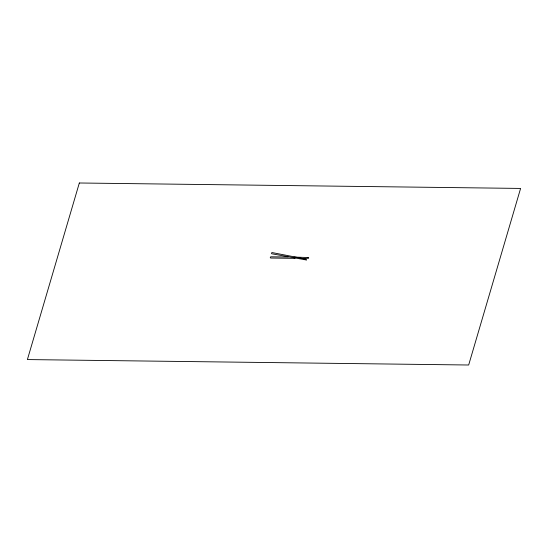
<?xml version="1.0" encoding="UTF-8"?>
<svg xmlns="http://www.w3.org/2000/svg" width="548" height="548" viewBox="0 0 548 548"><rect width="100%" height="100%" fill="white"/><g stroke="black" fill="none" stroke-linecap="round" stroke-linejoin="round"><path stroke-width="0.82" d="M306.346 259.937L305.859 259.183L295.968 257.163L272.02 252.56L271.438 253.06L271.746 253.779L306.318 259.978M293.94 257.087L307.914 257.512M307.818 257.587C311.894 258.478 302.106 258.567 300.852 258.375M288.132 257.012L270.691 256.8L270.219 257.45L270.616 258.04L295.03 258.348M79.33 182.991L27.4 359.57L468.67 365.009L520.6 188.43L79.33 182.991"/></g></svg>
